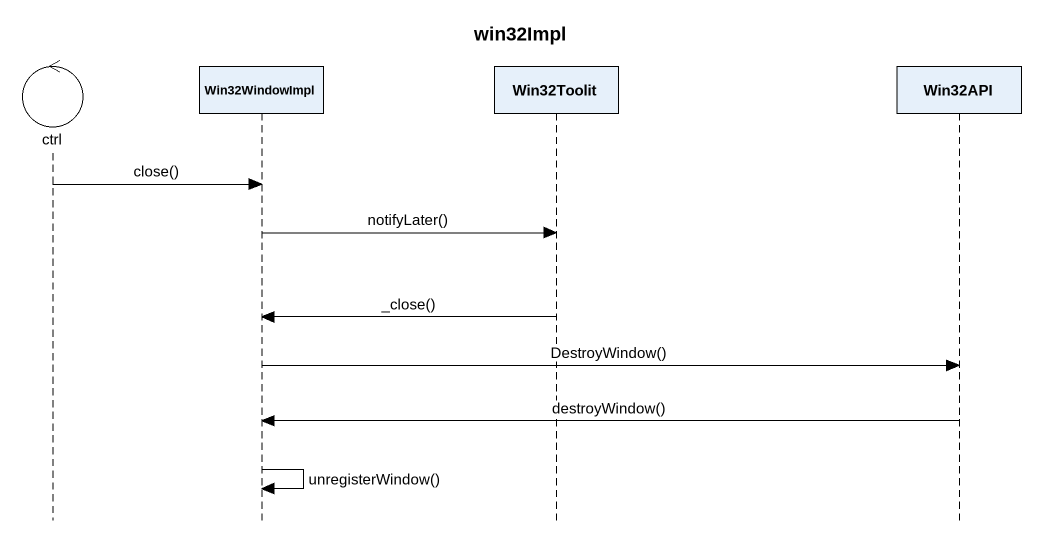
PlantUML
@startuml
title win32Impl
hide footbox
control ctrl
participant Win32WindowImpl
participant Win32Toolit
participant Win32API

ctrl -> Win32WindowImpl : close()
Win32WindowImpl -> Win32Toolit : notifyLater()
Win32Toolit -> Win32WindowImpl : _close()
Win32WindowImpl -> Win32API : DestroyWindow()
Win32API -> Win32WindowImpl : destroyWindow()
Win32WindowImpl -> Win32WindowImpl : unregisterWindow()
@enduml
